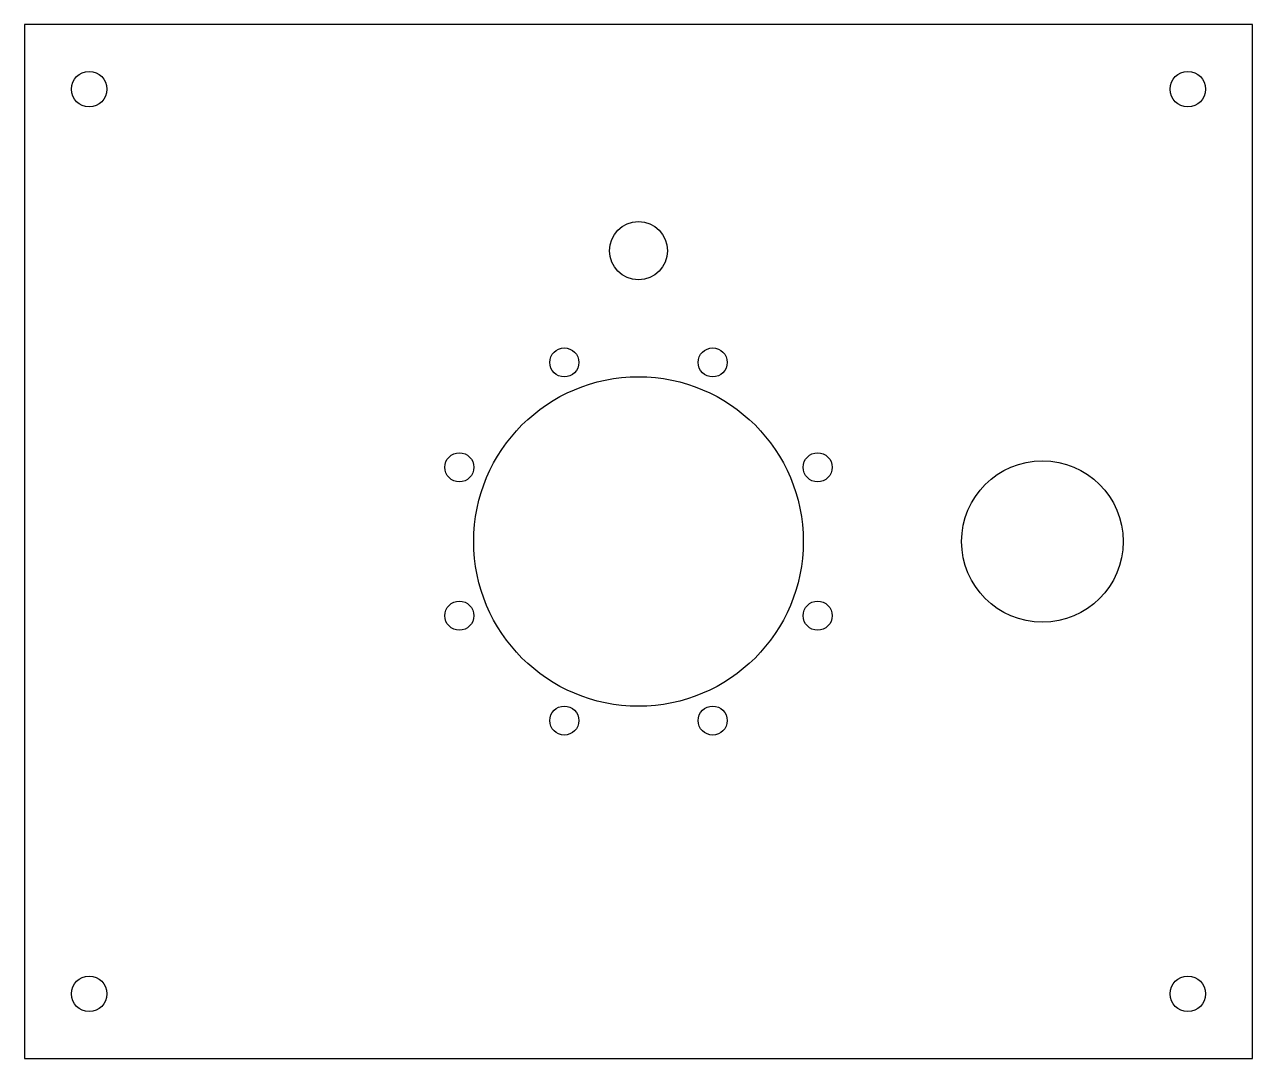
# Model space of a CAD drawing. Header units: millimetres. Extents: x -190 to 190, y -160 to 160.
import ezdxf

# ---------------------------------------------------------------- set-up
doc = ezdxf.new("R2010")
doc.units = ezdxf.units.MM

msp = doc.modelspace()

# ---------------------------------------------------------------- linework, layer by layer
for p, q in [((190, 160), (-190, 160)), ((-190, 160), (-190, -160)), ((190, -160), (190, 160)), ((-190, -160), (190, -160))]:
    msp.add_line(p, q)
for centre, radius in [((-170, 140), 5.5), ((170, 140), 5.5), ((0, 90), 9), ((-22.961, 55.4328), 4.5), ((22.961, 55.4328), 4.5), ((0, 0), 51), ((-55.4328, 22.961), 4.5), ((55.4328, 22.961), 4.5), ((125, 0), 25), ((-55.4328, -22.961), 4.5), ((55.4328, -22.961), 4.5), ((-22.961, -55.4328), 4.5), ((22.961, -55.4328), 4.5), ((-170, -140), 5.5), ((170, -140), 5.5)]:
    msp.add_circle(centre, radius)

doc.saveas('drawing.dxf')
